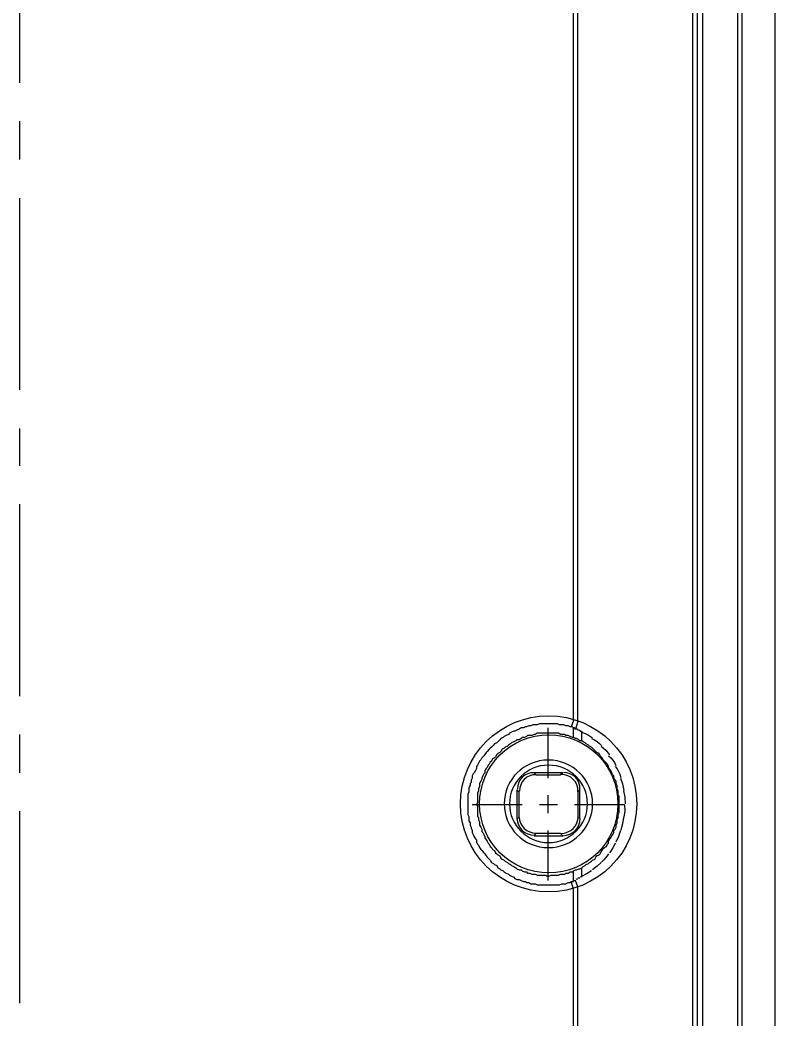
# Model space of a CAD drawing. Header units: millimetres. Extents: x 9 to 367, y 9 to 251.
# Drawn here: x 259.55 to 289.52, y 128.82 to 168.49 of the extents above; entities that cross this region are included whole.
import ezdxf

# ---------------------------------------------------------------- set-up
doc = ezdxf.new("R2010")
doc.units = ezdxf.units.MM
doc.layers.add('图层 1', color=7, linetype='Continuous')

msp = doc.modelspace()

# ---------------------------------------------------------------- linework, layer by layer
at = {"layer": '图层 1', "color": 7, "lineweight": 25}
for points in [[(286.638824, 222.25), (286.638824, 117.305667)], [(288.036176, 117.051596), (288.036176, 222.503929)], [(288.205333, 222.503894), (288.205333, 117.051561)], [(289.517561, 117.051596), (289.517561, 222.503929)], [(286.257824, 117.64451), (286.257824, 221.953843)], [(286.427298, 221.953737), (286.427298, 117.644404)], [(281.516667, 140.673596), (281.516667, 198.881929)], [(281.686176, 140.631369), (281.686176, 198.924369)], [(281.431929, 140.419667), (281.389596, 140.419667), (281.305282, 140.462), (281.220263, 140.462), (281.135596, 140.504333), (281.050929, 140.504333), (280.966263, 140.504333), (280.881596, 140.546667), (280.796929, 140.546667), (280.712263, 140.546667), (280.627949, 140.546667), (280.542929, 140.546667), (280.500596, 140.546667), (280.415929, 140.546667), (280.331263, 140.546667), (280.246949, 140.546667), (280.161929, 140.546667), (280.077263, 140.504333), (279.992596, 140.504333), (279.907929, 140.504333), (279.823263, 140.462), (279.738596, 140.462), (279.653929, 140.419667), (279.611596, 140.419667), (279.527282, 140.377333), (279.442263, 140.377333), (279.357596, 140.335), (279.272929, 140.292667), (279.188616, 140.250333), (279.146282, 140.250333), (279.061263, 140.208), (278.976596, 140.165667), (278.934263, 140.123333), (278.849596, 140.081), (278.764929, 140.038667), (278.722596, 139.996333), (278.637929, 139.954), (278.595596, 139.911667), (278.511282, 139.827), (278.468949, 139.784667), (278.383929, 139.742333), (278.341596, 139.7), (278.256929, 139.615333), (278.214596, 139.573), (278.172263, 139.530667), (278.087949, 139.446), (278.045263, 139.403667), (278.002929, 139.319), (277.960596, 139.276667), (277.875929, 139.192), (277.833596, 139.107333), (277.791263, 139.065), (277.749282, 138.980333), (277.706596, 138.895667), (277.664263, 138.853333), (277.664263, 138.768667), (277.621929, 138.684), (277.579596, 138.599333), (277.537263, 138.557), (277.494929, 138.472333), (277.494929, 138.387667), (277.452949, 138.303), (277.452949, 138.218333), (277.410616, 138.176), (277.410616, 138.091333), (277.367929, 138.006667), (277.367929, 137.922), (277.367929, 137.837333), (277.325596, 137.752667), (277.325596, 137.668), (277.325596, 137.583333), (277.325596, 137.498667), (277.325596, 137.414), (277.325596, 137.329333), (277.325596, 137.244667), (277.325596, 137.202333), (277.325596, 137.117667), (277.325596, 137.033), (277.325596, 136.948333), (277.367929, 136.863667), (277.367929, 136.779), (277.367929, 136.694333), (277.410616, 136.609667), (277.410616, 136.525), (277.452949, 136.440333), (277.452949, 136.398), (277.494929, 136.313333), (277.494929, 136.228667), (277.537263, 136.144), (277.579596, 136.059333), (277.621929, 135.974667), (277.664263, 135.932333), (277.664263, 135.847667), (277.706596, 135.763), (277.749282, 135.720667), (277.791263, 135.636), (277.833596, 135.551333), (277.875929, 135.509), (277.960596, 135.424333), (278.002929, 135.382), (278.045263, 135.297333), (278.087949, 135.255), (278.172263, 135.170333), (278.214596, 135.128), (278.256929, 135.043333), (278.341596, 135.001), (278.383929, 134.958667), (278.468949, 134.916333), (278.511282, 134.831667), (278.595596, 134.789333), (278.637929, 134.747), (278.722596, 134.704667), (278.764929, 134.662333), (278.849596, 134.62), (278.934263, 134.577667), (278.976596, 134.535333), (279.061263, 134.493), (279.146282, 134.450667), (279.188616, 134.408333), (279.272929, 134.366), (279.357596, 134.366), (279.442263, 134.323667), (279.527282, 134.281333), (279.611596, 134.281333), (279.653929, 134.239), (279.738596, 134.239), (279.823263, 134.196667), (279.907929, 134.196667), (279.992596, 134.196667), (280.077263, 134.154333), (280.161929, 134.154333), (280.246949, 134.154333), (280.331263, 134.154333), (280.415929, 134.154333), (280.500596, 134.154333), (280.542929, 134.154333), (280.627949, 134.154333), (280.712263, 134.154333), (280.796929, 134.154333), (280.881596, 134.154333), (280.966263, 134.154333), (281.050929, 134.196667), (281.135596, 134.196667), (281.220263, 134.196667), (281.305282, 134.239), (281.389596, 134.239), (281.431929, 134.281333)], [(281.516667, 140.673596), (281.432, 140.419596)], [(281.516667, 140.377298), (281.474333, 140.419631), (281.432, 140.419631)], [(281.686176, 140.631369), (281.60151, 140.335035)], [(281.516667, 139.996263), (281.474333, 139.996263), (281.389667, 140.038596), (281.305, 140.080929), (281.220333, 140.080929), (281.178, 140.123263), (281.093333, 140.123263), (281.008667, 140.123263), (280.924, 140.165596), (280.881667, 140.165596), (280.797, 140.165596), (280.712333, 140.165596), (280.627667, 140.165596), (280.543, 140.165596), (280.458333, 140.165596), (280.416, 140.165596), (280.331333, 140.165596), (280.246667, 140.165596), (280.162, 140.165596), (280.077333, 140.165596), (279.992667, 140.123263), (279.950333, 140.123263), (279.865667, 140.080929), (279.781, 140.080929), (279.696333, 140.080929), (279.654, 140.038596), (279.569333, 139.996263), (279.484667, 139.996263), (279.442333, 139.953929), (279.357667, 139.911596), (279.273, 139.911596), (279.230667, 139.869263), (279.146, 139.826929), (279.061333, 139.784596), (279.019, 139.742263), (278.934333, 139.699929), (278.892, 139.657596), (278.807333, 139.615263), (278.765, 139.572929), (278.680333, 139.530596), (278.638, 139.445929), (278.595667, 139.403596), (278.511, 139.361263), (278.468667, 139.318929), (278.426333, 139.234263), (278.384, 139.191929), (278.299333, 139.149596), (278.257, 139.064929), (278.214667, 139.022596), (278.172333, 138.937929), (278.13, 138.895596), (278.087667, 138.810929), (278.045333, 138.768596), (278.003, 138.683929), (278.003, 138.599263), (277.960667, 138.556929), (277.918333, 138.472263), (277.876, 138.387596), (277.876, 138.345263), (277.833667, 138.260596), (277.790981, 138.175929), (277.790981, 138.091263), (277.790981, 138.048929), (277.749, 137.964263), (277.749, 137.879596), (277.706667, 137.794929), (277.706667, 137.710263), (277.706667, 137.667929), (277.706667, 137.583263), (277.706667, 137.498596), (277.706667, 137.413929), (277.664333, 137.329263), (277.706667, 137.286929), (277.706667, 137.202263), (277.706667, 137.117596), (277.706667, 137.032929), (277.706667, 136.948263), (277.706667, 136.863596), (277.749, 136.821263), (277.749, 136.736596), (277.790981, 136.651929), (277.790981, 136.567263), (277.790981, 136.524929), (277.833667, 136.440263), (277.876, 136.355596), (277.876, 136.270929), (277.918333, 136.228596), (277.960667, 136.143929), (278.003, 136.059263), (278.003, 136.016929), (278.045333, 135.932263), (278.087667, 135.889929), (278.13, 135.805263), (278.172333, 135.762929), (278.214667, 135.678263), (278.257, 135.635929), (278.299333, 135.551263), (278.384, 135.508929), (278.426333, 135.424263), (278.468667, 135.381929), (278.511, 135.339596), (278.595667, 135.297263), (278.638, 135.212596), (278.680333, 135.170263), (278.765, 135.127929), (278.807333, 135.085596), (278.892, 135.043263), (278.934333, 135.000929), (279.019, 134.958596), (279.061333, 134.916263), (279.146, 134.873929), (279.230667, 134.831596), (279.273, 134.789263), (279.357667, 134.746929), (279.442333, 134.746929), (279.484667, 134.704596), (279.569333, 134.662263), (279.654, 134.662263), (279.696333, 134.619929), (279.781, 134.619929), (279.865667, 134.577596), (279.950333, 134.577596), (279.992667, 134.577596), (280.077333, 134.535263), (280.162, 134.535263), (280.246667, 134.535263), (280.331333, 134.535263), (280.416, 134.535263), (280.458333, 134.492929), (280.543, 134.492929), (280.627667, 134.535263), (280.712333, 134.535263), (280.797, 134.535263), (280.881667, 134.535263), (280.924, 134.535263), (281.008667, 134.577596), (281.093333, 134.577596), (281.178, 134.577596), (281.220333, 134.619929), (281.305, 134.619929), (281.389667, 134.662263), (281.474333, 134.662263), (281.516667, 134.704596)], [(281.516667, 139.996263), (281.516667, 140.377263)], [(281.601404, 140.334929), (281.559071, 140.377263), (281.516737, 140.377263)], [(281.601404, 140.334929), (281.649338, 140.346042), (281.693832, 140.327521)], [(281.686176, 140.292737), (281.734992, 140.300454), (281.778251, 140.282507)], [(281.770561, 140.250369), (281.817436, 140.257689), (281.858755, 140.241196)], [(281.855333, 139.869333), (281.855333, 140.208)], [(281.855333, 140.207965), (282.070351, 140.119329), (282.272669, 139.98889)], [(281.855333, 139.869333), (281.770667, 139.869333), (281.728333, 139.911667), (281.643667, 139.954), (281.601333, 139.954), (281.516667, 139.996333)], [(281.855333, 134.831737), (281.897667, 134.874071), (281.982333, 134.916404), (282.024314, 134.958737), (282.109333, 135.001071), (282.151667, 135.043404), (282.236333, 135.085737), (282.278667, 135.128071), (282.363333, 135.170404), (282.405667, 135.255071), (282.448, 135.297404), (282.532667, 135.339737), (282.575, 135.382071), (282.617333, 135.466737), (282.659667, 135.509071), (282.702, 135.593737), (282.744686, 135.636071), (282.829, 135.678404), (282.871333, 135.763071), (282.913667, 135.805404), (282.913667, 135.890071), (282.956, 135.974737), (282.998333, 136.017071), (283.040667, 136.101737), (283.082647, 136.144071), (283.125333, 136.228737), (283.125333, 136.313404), (283.167667, 136.355737), (283.21, 136.440404), (283.21, 136.525071), (283.252333, 136.609737), (283.252333, 136.652071), (283.252333, 136.736737), (283.294667, 136.821404), (283.294667, 136.906071), (283.294667, 136.948404), (283.337, 137.033071), (283.337, 137.117737), (283.337, 137.202404), (283.337, 137.287071), (283.337, 137.329404), (283.337, 137.414071), (283.337, 137.498737), (283.337, 137.583404), (283.337, 137.668071), (283.294667, 137.710404), (283.294667, 137.795071), (283.294667, 137.879737), (283.252333, 137.964404), (283.252333, 138.049071), (283.252333, 138.091404), (283.21, 138.176071), (283.21, 138.260737), (283.167667, 138.303071), (283.125333, 138.387737), (283.125333, 138.472404), (283.082647, 138.514737), (283.040667, 138.599404), (282.998333, 138.684071), (282.956, 138.726404), (282.913667, 138.811071), (282.913667, 138.853404), (282.871333, 138.938071), (282.829, 138.980404), (282.744686, 139.065071), (282.702, 139.107404), (282.659667, 139.192071), (282.617333, 139.234404), (282.575, 139.276737), (282.532667, 139.361404), (282.448, 139.403737), (282.405667, 139.446071), (282.363333, 139.488404), (282.278667, 139.573071), (282.236333, 139.615404), (282.151667, 139.657737), (282.109333, 139.700071), (282.024314, 139.742404), (281.982333, 139.784737), (281.897667, 139.827071), (281.855333, 139.869404)], [(282.236333, 139.953894), (282.352507, 139.902014), (282.455585, 139.836507), (282.548872, 139.760814), (282.635678, 139.678375)], [(282.617369, 139.657631), (282.796668, 139.499146), (282.947921, 139.312615)], [(282.913667, 139.276596), (283.00389, 139.196433), (283.080354, 139.103338), (283.146235, 139.000917), (283.204708, 138.892774)], [(283.167561, 138.853369), (283.244918, 138.76023), (283.307261, 138.653829), (283.357962, 138.538101), (283.400394, 138.416982)], [(279.950192, 138.599298), (279.822525, 138.594954), (279.699852, 138.561639), (279.586109, 138.502262), (279.485231, 138.419734), (279.402323, 138.318647), (279.341342, 138.204496), (279.30371, 138.080753), (279.290851, 137.950892)], [(280.034929, 138.514702), (279.905019, 138.512447), (279.781194, 138.480262), (279.667026, 138.421287), (279.566088, 138.338666), (279.483179, 138.237578), (279.422199, 138.123427), (279.384567, 137.999685), (279.371707, 137.869824)], [(279.950192, 138.599298), (280.034859, 138.514631)], [(281.093263, 138.599298), (279.950263, 138.599298)], [(280.034929, 138.514702), (281.008596, 138.514702)], [(281.093263, 138.599298), (281.008596, 138.514631)], [(281.686176, 137.837227), (281.684335, 137.98605), (281.652398, 138.119494), (281.593605, 138.237129), (281.511199, 138.338525), (281.410106, 138.421433), (281.295916, 138.482414), (281.172069, 138.520045), (281.042004, 138.532905)], [(281.770561, 137.922), (281.766879, 138.068585), (281.73396, 138.200915), (281.674716, 138.31823), (281.592055, 138.419769), (281.491117, 138.502474), (281.376949, 138.56335), (281.253124, 138.600943), (281.123214, 138.613797)], [(283.379439, 138.387596), (283.469177, 138.156835), (283.522667, 137.899352)], [(279.272859, 137.922), (279.272859, 136.779)], [(279.272859, 137.922), (279.357526, 137.837333)], [(279.357631, 136.821263), (279.357631, 137.837263)], [(281.686176, 137.837227), (281.686176, 136.821227)], [(281.770561, 137.922), (281.686247, 137.837333)], [(281.770561, 136.778894), (281.770561, 137.921894)], [(283.506192, 137.879596), (283.551171, 137.630976), (283.563342, 137.365952)], [(283.548596, 137.329263), (283.551418, 137.09418), (283.522491, 136.832904)], [(281.008526, 136.186333), (281.157966, 136.206739), (281.291762, 136.248246), (281.409617, 136.310654), (281.511234, 136.393767), (281.593938, 136.494656), (281.654814, 136.608741), (281.692407, 136.732549), (281.705262, 136.862608)], [(279.272859, 136.778894), (279.357526, 136.821227)], [(279.272859, 136.778894), (279.29612, 136.650461), (279.339093, 136.527452), (279.402042, 136.413571), (279.485231, 136.312522), (279.58617, 136.229818), (279.700337, 136.168941), (279.824162, 136.131349), (279.954073, 136.118494)], [(279.357631, 136.821263), (279.378649, 136.715264), (279.42047, 136.603775), (279.482994, 136.494139), (279.566123, 136.393696), (279.667062, 136.310937), (279.781229, 136.249939), (279.905054, 136.212225), (280.034965, 136.199316)], [(281.093263, 136.101596), (281.240509, 136.12424), (281.373236, 136.16686), (281.490683, 136.229588), (281.592091, 136.312557), (281.674999, 136.41365), (281.73598, 136.52784), (281.773611, 136.651687), (281.786471, 136.781752)], [(281.770561, 136.778894), (281.686247, 136.821227)], [(283.506192, 136.821263), (283.46968, 136.570305), (283.400359, 136.315379)], [(279.950192, 136.101596), (280.034859, 136.186263)], [(279.950192, 136.101596), (281.093192, 136.101596)], [(281.008526, 136.186333), (280.034859, 136.186333)], [(281.093263, 136.101596), (281.008596, 136.186263)], [(283.379439, 136.313298), (283.309325, 136.073409), (283.204814, 135.83987)], [(283.167561, 135.805333), (283.131192, 135.716411), (283.080072, 135.620213), (283.01784, 135.520179), (282.948133, 135.419747)], [(282.913667, 135.381929), (282.860855, 135.307852), (282.794648, 135.226134), (282.718454, 135.140381), (282.635678, 135.054199)], [(282.617369, 135.043263), (282.457781, 134.89029), (282.271999, 134.743402)], [(281.516667, 134.704596), (281.601333, 134.746929), (281.643667, 134.746929), (281.728333, 134.789263), (281.770667, 134.789263), (281.855333, 134.831596)], [(281.516667, 134.323596), (281.516667, 134.704596)], [(281.855333, 134.450702), (281.817895, 134.465695), (281.778075, 134.449996)], [(281.855333, 134.450702), (281.855333, 134.831702)], [(282.236333, 134.704596), (282.066118, 134.60401), (281.858861, 134.491518)], [(281.431929, 134.281369), (281.474263, 134.281369), (281.516596, 134.281369), (281.516596, 134.323702)], [(281.516667, 133.984929), (281.432, 134.281263)], [(281.516667, 134.323596), (281.559, 134.323596), (281.601333, 134.323596)], [(281.686176, 134.069667), (281.60151, 134.323667)], [(281.686176, 134.365965), (281.648782, 134.376416), (281.606096, 134.357498)], [(281.686176, 120.48049), (281.686176, 134.069843)], [(281.770561, 134.408333), (281.734754, 134.422489), (281.693655, 134.405158)], [(281.516667, 120.522859), (281.516667, 133.984859)]]:
    msp.add_lwpolyline(points, dxfattribs=at)
at = {"layer": '图层 1', "color": 1, "lineweight": 25}
for points in [[(259.545561, 165.989), (259.545561, 173.609)], [(259.545561, 162.940965), (259.545561, 164.464965)], [(259.545561, 153.797), (259.545561, 161.417)], [(259.545561, 150.791298), (259.545561, 152.272965)], [(259.545561, 141.647333), (259.545561, 149.267333)], [(259.545561, 138.599298), (259.545561, 140.123298)], [(280.500702, 140.377298), (280.500702, 138.387631)], [(280.500702, 137.710298), (280.500702, 136.990631)], [(279.484737, 137.329263), (277.494718, 137.329263)], [(280.881737, 137.329263), (280.162071, 137.329263)], [(283.548596, 137.329263), (281.558929, 137.329263)], [(259.545561, 129.455333), (259.545561, 137.075333)], [(280.500702, 136.313298), (280.500702, 134.323631)]]:
    msp.add_lwpolyline(points, dxfattribs=at)
at = {"layer": '图层 1', "color": 7, "lineweight": 25}
for centre, radius in [((280.530935, 137.366304), 3.497527), ((280.537356, 137.366304), 2.745581)]:
    msp.add_circle(centre, radius, dxfattribs=at)
for centre, major_axis, ratio in [((280.520846, 137.366304), (1.755775, 0), 0.989954), ((280.52582, 137.366304), (1.549224, 0), 0.991688)]:
    msp.add_ellipse(centre, major_axis=major_axis, ratio=ratio, start_param=0, end_param=6.283185, dxfattribs=at)

doc.saveas('drawing.dxf')
